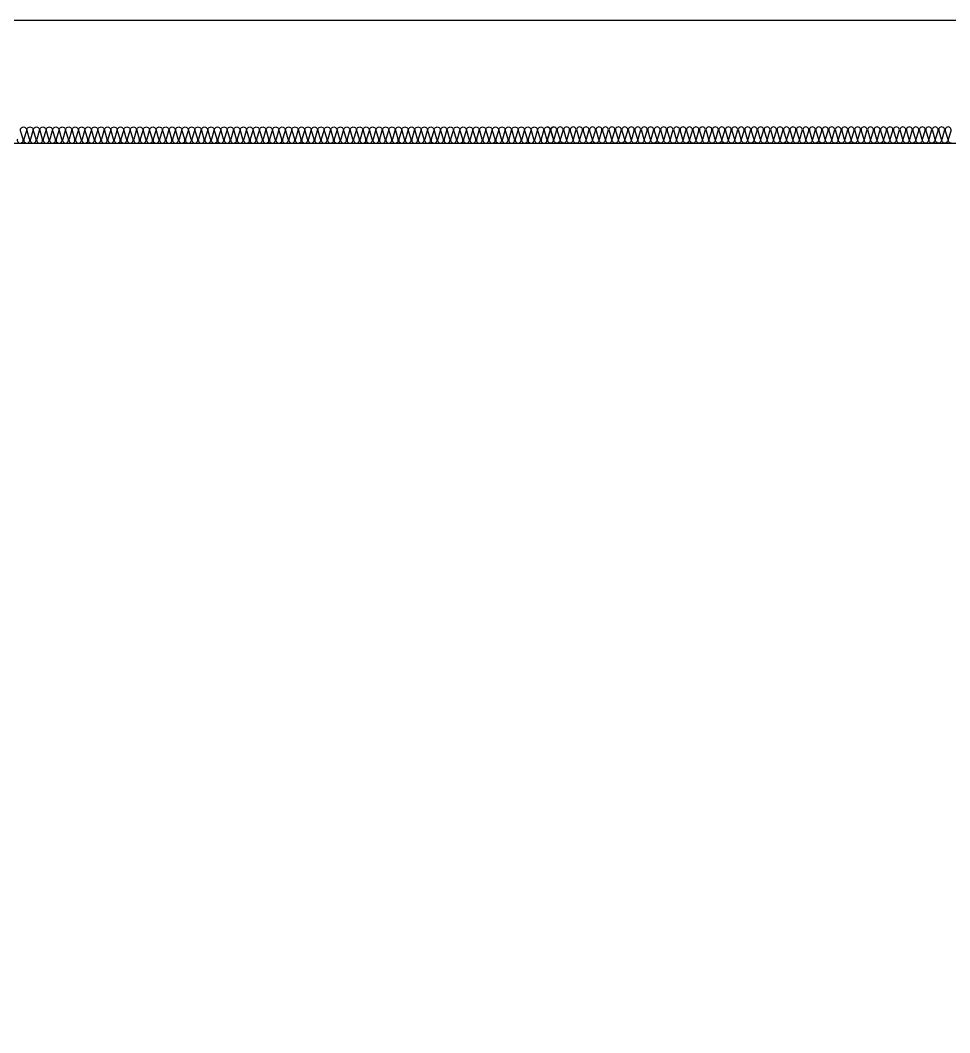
# Model space of a CAD drawing. Header units: millimetres. Extents: x 19868 to 801382, y -4805 to 85279.
# Drawn here: x 553488 to 556363, y 40546 to 43679 of the extents above; entities that cross this region are included whole.
import ezdxf

# ---------------------------------------------------------------- set-up
doc = ezdxf.new("R2010")
doc.units = ezdxf.units.MM
doc.header["$LTSCALE"] = 250
doc.layers.add('A-FIN', color=6, linetype='Continuous')
doc.layers.add('ISL', color=251, linetype='Continuous')

msp = doc.modelspace()

# ---------------------------------------------------------------- linework, layer by layer
at = {"layer": 'A-FIN'}
msp.add_line((547938.2, 43678.9), (575738.2, 43678.9), dxfattribs=at)
at = {"layer": 'ISL'}
msp.add_lwpolyline([(542738.2, 35028.9), (542788.2, 35028.9), (542788.2, 42428.9), (543588.2, 42428.9), (543588.2, 43348.9), (547688.2, 43348.9), (547688.2, 42378.9), (548588.2, 42378.9), (548588.2, 43298.9), (558488.2, 43298.9), (558488.2, 35028.9), (558538.2, 35028.9)], dxfattribs=at)
for points in [[(553479.4, 43311.1, 0.509267), (553488.2, 43298.9, 0.509267), (553497.1, 43311.1), (553489.4, 43336.8, -1.372593), (553507.1, 43336.8), (553499.4, 43311.1, 0.509267), (553508.2, 43298.9, 0.509267), (553517.1, 43311.1), (553509.4, 43336.8, -1.372593), (553527.1, 43336.8), (553519.4, 43311.1, 0.509267), (553528.2, 43298.9, 0.509267), (553537.1, 43311.1), (553529.4, 43336.8, -1.372593), (553547.1, 43336.8), (553539.4, 43311.1, 0.509267), (553548.2, 43298.9, 0.509267), (553557.1, 43311.1), (553549.4, 43336.8, -1.372593), (553567.1, 43336.8), (553559.4, 43311.1, 0.509267), (553568.2, 43298.9, 0.509267), (553577.1, 43311.1), (553569.4, 43336.8, -1.372593), (553587.1, 43336.8), (553579.4, 43311.1, 0.509267), (553588.2, 43298.9, 0.509267), (553597.1, 43311.1), (553589.4, 43336.8, -1.372593), (553607.1, 43336.8), (553599.4, 43311.1, 0.509267), (553608.2, 43298.9, 0.509267), (553617.1, 43311.1), (553609.4, 43336.8, -1.372593), (553627.1, 43336.8), (553619.4, 43311.1, 0.509267), (553628.2, 43298.9, 0.509267), (553637.1, 43311.1), (553629.4, 43336.8, -1.372593), (553647.1, 43336.8), (553639.4, 43311.1, 0.509267), (553648.2, 43298.9, 0.509267), (553657.1, 43311.1), (553649.4, 43336.8, -1.372593), (553667.1, 43336.8), (553659.4, 43311.1, 0.509267), (553668.2, 43298.9, 0.509267), (553677.1, 43311.1), (553669.4, 43336.8, -1.372593), (553687.1, 43336.8), (553679.4, 43311.1, 0.509267), (553688.2, 43298.9, 0.509267), (553697.1, 43311.1), (553689.4, 43336.8, -1.372593), (553707.1, 43336.8), (553699.4, 43311.1, 0.509267), (553708.2, 43298.9, 0.509267), (553717.1, 43311.1), (553709.4, 43336.8, -1.372593), (553727.1, 43336.8), (553719.4, 43311.1, 0.509267), (553728.2, 43298.9, 0.509267), (553737.1, 43311.1), (553729.4, 43336.8, -1.372593), (553747.1, 43336.8), (553739.4, 43311.1, 0.509267), (553748.2, 43298.9, 0.509267), (553757.1, 43311.1), (553749.4, 43336.8, -1.372593), (553767.1, 43336.8), (553759.4, 43311.1, 0.509267), (553768.2, 43298.9, 0.509267), (553777.1, 43311.1), (553769.4, 43336.8, -1.372593), (553787.1, 43336.8), (553779.4, 43311.1, 0.509267), (553788.2, 43298.9, 0.509267), (553797.1, 43311.1), (553789.4, 43336.8, -1.372593), (553807.1, 43336.8), (553799.4, 43311.1, 0.509267), (553808.2, 43298.9, 0.509267), (553817.1, 43311.1), (553809.4, 43336.8, -1.372593), (553827.1, 43336.8), (553819.4, 43311.1, 0.509267), (553828.2, 43298.9, 0.509267), (553837.1, 43311.1), (553829.4, 43336.8, -1.372593), (553847.1, 43336.8), (553839.4, 43311.1, 0.509267), (553848.2, 43298.9, 0.509267), (553857.1, 43311.1), (553849.4, 43336.8, -1.372593), (553867.1, 43336.8), (553859.4, 43311.1, 0.509267), (553868.2, 43298.9, 0.509267), (553877.1, 43311.1), (553869.4, 43336.8, -1.372593), (553887.1, 43336.8), (553879.4, 43311.1, 0.509267), (553888.2, 43298.9, 0.509267), (553897.1, 43311.1), (553889.4, 43336.8, -1.372593), (553907.1, 43336.8), (553899.4, 43311.1, 0.509267), (553908.2, 43298.9, 0.509267), (553917.1, 43311.1), (553909.4, 43336.8, -1.372593), (553927.1, 43336.8), (553919.4, 43311.1, 0.509267), (553928.2, 43298.9, 0.509267), (553937.1, 43311.1), (553929.4, 43336.8, -1.372593), (553947.1, 43336.8), (553939.4, 43311.1, 0.509267), (553948.2, 43298.9, 0.509267), (553957.1, 43311.1), (553949.4, 43336.8, -1.372593), (553967.1, 43336.8), (553959.4, 43311.1, 0.509267), (553968.2, 43298.9, 0.509267), (553977.1, 43311.1), (553969.4, 43336.8, -1.372593), (553987.1, 43336.8), (553979.4, 43311.1, 0.509267), (553988.2, 43298.9, 0.509267), (553997.1, 43311.1), (553989.4, 43336.8, -1.372593), (554007.1, 43336.8), (553999.4, 43311.1, 0.509267), (554008.2, 43298.9, 0.509267), (554017.1, 43311.1), (554009.4, 43336.8, -1.372593), (554027.1, 43336.8), (554019.4, 43311.1, 0.509267), (554028.2, 43298.9, 0.509267), (554037.1, 43311.1), (554029.4, 43336.8, -1.372593), (554047.1, 43336.8), (554039.4, 43311.1, 0.509267), (554048.2, 43298.9, 0.509267), (554057.1, 43311.1), (554049.4, 43336.8, -1.372593), (554067.1, 43336.8), (554059.4, 43311.1, 0.509267), (554068.2, 43298.9, 0.509267), (554077.1, 43311.1), (554069.4, 43336.8, -1.372593), (554087.1, 43336.8), (554079.4, 43311.1, 0.509267), (554088.2, 43298.9, 0.509267), (554097.1, 43311.1), (554089.4, 43336.8, -1.372593), (554107.1, 43336.8), (554099.4, 43311.1, 0.509267), (554108.2, 43298.9, 0.509267), (554117.1, 43311.1), (554109.4, 43336.8, -1.372593), (554127.1, 43336.8), (554119.4, 43311.1, 0.509267), (554128.2, 43298.9, 0.509267), (554137.1, 43311.1), (554129.4, 43336.8, -1.372593), (554147.1, 43336.8), (554139.4, 43311.1, 0.509267), (554148.2, 43298.9, 0.509267), (554157.1, 43311.1), (554149.4, 43336.8, -1.372593), (554167.1, 43336.8), (554159.4, 43311.1, 0.509267), (554168.2, 43298.9, 0.509267), (554177.1, 43311.1), (554169.4, 43336.8, -1.372593), (554187.1, 43336.8), (554179.4, 43311.1, 0.509267), (554188.2, 43298.9, 0.509267), (554197.1, 43311.1), (554189.4, 43336.8, -1.372593), (554207.1, 43336.8), (554199.4, 43311.1, 0.509267), (554208.2, 43298.9, 0.509267), (554217.1, 43311.1), (554209.4, 43336.8, -1.372593), (554227.1, 43336.8), (554219.4, 43311.1, 0.509267), (554228.2, 43298.9, 0.509267), (554237.1, 43311.1), (554229.4, 43336.8, -1.372593), (554247.1, 43336.8), (554239.4, 43311.1, 0.509267), (554248.2, 43298.9, 0.509267), (554257.1, 43311.1), (554249.4, 43336.8, -1.372593), (554267.1, 43336.8), (554259.4, 43311.1, 0.509267), (554268.2, 43298.9, 0.509267), (554277.1, 43311.1), (554269.4, 43336.8, -1.372593), (554287.1, 43336.8), (554279.4, 43311.1, 0.509267), (554288.2, 43298.9, 0.509267), (554297.1, 43311.1), (554289.4, 43336.8, -1.372593), (554307.1, 43336.8), (554299.4, 43311.1, 0.509267), (554308.2, 43298.9, 0.509267), (554317.1, 43311.1), (554309.4, 43336.8, -1.372593), (554327.1, 43336.8), (554319.4, 43311.1, 0.509267), (554328.2, 43298.9, 0.509267), (554337.1, 43311.1), (554329.4, 43336.8, -1.372593), (554347.1, 43336.8), (554339.4, 43311.1, 0.509267), (554348.2, 43298.9, 0.509267), (554357.1, 43311.1), (554349.4, 43336.8, -1.372593), (554367.1, 43336.8), (554359.4, 43311.1, 0.509267), (554368.2, 43298.9, 0.509267), (554377.1, 43311.1), (554369.4, 43336.8, -1.372593), (554387.1, 43336.8), (554379.4, 43311.1, 0.509267), (554388.2, 43298.9, 0.509267), (554397.1, 43311.1), (554389.4, 43336.8, -1.372593), (554407.1, 43336.8), (554399.4, 43311.1, 0.509267), (554408.2, 43298.9, 0.509267), (554417.1, 43311.1), (554409.4, 43336.8, -1.372593), (554427.1, 43336.8), (554419.4, 43311.1, 0.509267), (554428.2, 43298.9, 0.509267), (554437.1, 43311.1), (554429.4, 43336.8, -1.372593), (554447.1, 43336.8), (554439.4, 43311.1, 0.509267), (554448.2, 43298.9, 0.509267), (554457.1, 43311.1), (554449.4, 43336.8, -1.372593), (554467.1, 43336.8), (554459.4, 43311.1, 0.509267), (554468.2, 43298.9, 0.509267), (554477.1, 43311.1), (554469.4, 43336.8, -1.372593), (554487.1, 43336.8), (554479.4, 43311.1, 0.509267), (554488.2, 43298.9, 0.509267), (554497.1, 43311.1), (554489.4, 43336.8, -1.372593), (554507.1, 43336.8), (554499.4, 43311.1, 0.509267), (554508.2, 43298.9, 0.509267), (554517.1, 43311.1), (554509.4, 43336.8, -1.372593), (554527.1, 43336.8), (554519.4, 43311.1, 0.509267), (554528.2, 43298.9, 0.509267), (554537.1, 43311.1), (554529.4, 43336.8, -1.372593), (554547.1, 43336.8), (554539.4, 43311.1, 0.509267), (554548.2, 43298.9, 0.509267), (554557.1, 43311.1), (554549.4, 43336.8, -1.372593), (554567.1, 43336.8), (554559.4, 43311.1, 0.509267), (554568.2, 43298.9, 0.509267), (554577.1, 43311.1), (554569.4, 43336.8, -1.372593), (554587.1, 43336.8), (554579.4, 43311.1, 0.509267), (554588.2, 43298.9, 0.509267), (554597.1, 43311.1), (554589.4, 43336.8, -1.372593), (554607.1, 43336.8), (554599.4, 43311.1, 0.509267), (554608.2, 43298.9, 0.509267), (554617.1, 43311.1), (554609.4, 43336.8, -1.372593), (554627.1, 43336.8), (554619.4, 43311.1, 0.509267), (554628.2, 43298.9, 0.509267), (554637.1, 43311.1), (554629.4, 43336.8, -1.372593), (554647.1, 43336.8), (554639.4, 43311.1, 0.509267), (554648.2, 43298.9, 0.509267), (554657.1, 43311.1), (554649.4, 43336.8, -1.372593), (554667.1, 43336.8), (554659.4, 43311.1, 0.509267), (554668.2, 43298.9, 0.509267), (554677.1, 43311.1), (554669.4, 43336.8, -1.372593), (554687.1, 43336.8), (554679.4, 43311.1, 0.509267), (554688.2, 43298.9, 0.509267), (554697.1, 43311.1), (554689.4, 43336.8, -1.372593), (554707.1, 43336.8), (554699.4, 43311.1, 0.509267), (554708.2, 43298.9, 0.509267), (554717.1, 43311.1), (554709.4, 43336.8, -1.372593), (554727.1, 43336.8), (554719.4, 43311.1, 0.509267), (554728.2, 43298.9, 0.509267), (554737.1, 43311.1), (554729.4, 43336.8, -1.372593), (554747.1, 43336.8), (554739.4, 43311.1, 0.509267), (554748.2, 43298.9, 0.509267), (554757.1, 43311.1), (554749.4, 43336.8, -1.372593), (554767.1, 43336.8), (554759.4, 43311.1, 0.509267), (554768.2, 43298.9, 0.509267), (554777.1, 43311.1), (554769.4, 43336.8, -1.372593), (554787.1, 43336.8), (554779.4, 43311.1, 0.509267), (554788.2, 43298.9, 0.509267), (554797.1, 43311.1), (554789.4, 43336.8, -1.372593), (554807.1, 43336.8), (554799.4, 43311.1, 0.509267), (554808.2, 43298.9, 0.509267), (554817.1, 43311.1), (554809.4, 43336.8, -1.372593), (554827.1, 43336.8), (554819.4, 43311.1, 0.509267), (554828.2, 43298.9, 0.509267), (554837.1, 43311.1), (554829.4, 43336.8, -1.372593), (554847.1, 43336.8), (554839.4, 43311.1, 0.509267), (554848.2, 43298.9, 0.509267), (554857.1, 43311.1), (554849.4, 43336.8, -1.372593), (554867.1, 43336.8), (554859.4, 43311.1, 0.509267), (554868.2, 43298.9, 0.509267), (554877.1, 43311.1), (554869.4, 43336.8, -1.372593), (554887.1, 43336.8), (554879.4, 43311.1, 0.509267), (554888.2, 43298.9, 0.509267), (554897.1, 43311.1), (554889.4, 43336.8, -1.372593), (554907.1, 43336.8), (554899.4, 43311.1, 0.509267), (554908.2, 43298.9, 0.509267), (554917.1, 43311.1), (554909.4, 43336.8, -1.372593), (554927.1, 43336.8), (554919.4, 43311.1, 0.509267), (554928.2, 43298.9, 0.509267), (554937.1, 43311.1), (554929.4, 43336.8, -1.372593), (554947.1, 43336.8), (554939.4, 43311.1, 0.509267), (554948.2, 43298.9, 0.509267), (554957.1, 43311.1), (554949.4, 43336.8, -1.372593), (554967.1, 43336.8), (554959.4, 43311.1, 0.509267), (554968.2, 43298.9, 0.509267), (554977.1, 43311.1), (554969.4, 43336.8, -1.372593), (554987.1, 43336.8), (554979.4, 43311.1, 0.509267), (554988.2, 43298.9, 0.509267), (554997.1, 43311.1), (554989.4, 43336.8, -1.372593), (555007.1, 43336.8), (554999.4, 43311.1, 0.509267), (555008.2, 43298.9, 0.509267), (555017.1, 43311.1), (555009.4, 43336.8, -1.372593), (555027.1, 43336.8), (555019.4, 43311.1, 0.509267), (555028.2, 43298.9, 0.509267), (555037.1, 43311.1), (555029.4, 43336.8, -1.372593), (555047.1, 43336.8), (555039.4, 43311.1, 0.509267), (555048.2, 43298.9, 0.509267), (555057.1, 43311.1), (555049.4, 43336.8, -1.372593), (555067.1, 43336.8), (555059.4, 43311.1, 0.509267), (555068.2, 43298.9, 0.509267), (555077.1, 43311.1), (555069.4, 43336.8, -1.372593), (555087.1, 43336.8), (555079.4, 43311.1, 0.509267), (555088.2, 43298.9, 0.509267), (555097.1, 43311.1), (555089.4, 43336.8, -1.372593), (555107.1, 43336.8), (555099.4, 43311.1, 0.509267), (555108.2, 43298.9, 0.509267), (555117.1, 43311.1), (555109.4, 43336.8, -1.372593), (555127.1, 43336.8), (555119.4, 43311.1, 0.509267), (555128.2, 43298.9, 0.509267), (555137.1, 43311.1), (555129.4, 43336.8, -0.508311), (555138.2, 43348.9, -0.508311)], [(556368.2, 43298.9, -0.509267), (556359.4, 43311.1), (556367.1, 43336.8, 1.372593), (556349.4, 43336.8), (556357.1, 43311.1, -0.509267), (556348.2, 43298.9, -0.509267), (556339.4, 43311.1), (556347.1, 43336.8, 1.372593), (556329.4, 43336.8), (556337.1, 43311.1, -0.509267), (556328.2, 43298.9, -0.509267), (556319.4, 43311.1), (556327.1, 43336.8, 1.372593), (556309.4, 43336.8), (556317.1, 43311.1, -0.509267), (556308.2, 43298.9, -0.509267), (556299.4, 43311.1), (556307.1, 43336.8, 1.372593), (556289.4, 43336.8), (556297.1, 43311.1, -0.509267), (556288.2, 43298.9, -0.509267), (556279.4, 43311.1), (556287.1, 43336.8, 1.372593), (556269.4, 43336.8), (556277.1, 43311.1, -0.509267), (556268.2, 43298.9, -0.509267), (556259.4, 43311.1), (556267.1, 43336.8, 1.372593), (556249.4, 43336.8), (556257.1, 43311.1, -0.509267), (556248.2, 43298.9, -0.509267), (556239.4, 43311.1), (556247.1, 43336.8, 1.372593), (556229.4, 43336.8), (556237.1, 43311.1, -0.509267), (556228.2, 43298.9, -0.509267), (556219.4, 43311.1), (556227.1, 43336.8, 1.372593), (556209.4, 43336.8), (556217.1, 43311.1, -0.509267), (556208.2, 43298.9, -0.509267), (556199.4, 43311.1), (556207.1, 43336.8, 1.372593), (556189.4, 43336.8), (556197.1, 43311.1, -0.509267), (556188.2, 43298.9, -0.509267), (556179.4, 43311.1), (556187.1, 43336.8, 1.372593), (556169.4, 43336.8), (556177.1, 43311.1, -0.509267), (556168.2, 43298.9, -0.509267), (556159.4, 43311.1), (556167.1, 43336.8, 1.372593), (556149.4, 43336.8), (556157.1, 43311.1, -0.509267), (556148.2, 43298.9, -0.509267), (556139.4, 43311.1), (556147.1, 43336.8, 1.372593), (556129.4, 43336.8), (556137.1, 43311.1, -0.509267), (556128.2, 43298.9, -0.509267), (556119.4, 43311.1), (556127.1, 43336.8, 1.372593), (556109.4, 43336.8), (556117.1, 43311.1, -0.509267), (556108.2, 43298.9, -0.509267), (556099.4, 43311.1), (556107.1, 43336.8, 1.372593), (556089.4, 43336.8), (556097.1, 43311.1, -0.509267), (556088.2, 43298.9, -0.509267), (556079.4, 43311.1), (556087.1, 43336.8, 1.372593), (556069.4, 43336.8), (556077.1, 43311.1, -0.509267), (556068.2, 43298.9, -0.509267), (556059.4, 43311.1), (556067.1, 43336.8, 1.372593), (556049.4, 43336.8), (556057.1, 43311.1, -0.509267), (556048.2, 43298.9, -0.509267), (556039.4, 43311.1), (556047.1, 43336.8, 1.372593), (556029.4, 43336.8), (556037.1, 43311.1, -0.509267), (556028.2, 43298.9, -0.509267), (556019.4, 43311.1), (556027.1, 43336.8, 1.372593), (556009.4, 43336.8), (556017.1, 43311.1, -0.509267), (556008.2, 43298.9, -0.509267), (555999.4, 43311.1), (556007.1, 43336.8, 1.372593), (555989.4, 43336.8), (555997.1, 43311.1, -0.509267), (555988.2, 43298.9, -0.509267), (555979.4, 43311.1), (555987.1, 43336.8, 1.372593), (555969.4, 43336.8), (555977.1, 43311.1, -0.509267), (555968.2, 43298.9, -0.509267), (555959.4, 43311.1), (555967.1, 43336.8, 1.372593), (555949.4, 43336.8), (555957.1, 43311.1, -0.509267), (555948.2, 43298.9, -0.509267), (555939.4, 43311.1), (555947.1, 43336.8, 1.372593), (555929.4, 43336.8), (555937.1, 43311.1, -0.509267), (555928.2, 43298.9, -0.509267), (555919.4, 43311.1), (555927.1, 43336.8, 1.372593), (555909.4, 43336.8), (555917.1, 43311.1, -0.509267), (555908.2, 43298.9, -0.509267), (555899.4, 43311.1), (555907.1, 43336.8, 1.372593), (555889.4, 43336.8), (555897.1, 43311.1, -0.509267), (555888.2, 43298.9, -0.509267), (555879.4, 43311.1), (555887.1, 43336.8, 1.372593), (555869.4, 43336.8), (555877.1, 43311.1, -0.509267), (555868.2, 43298.9, -0.509267), (555859.4, 43311.1), (555867.1, 43336.8, 1.372593), (555849.4, 43336.8), (555857.1, 43311.1, -0.509267), (555848.2, 43298.9, -0.509267), (555839.4, 43311.1), (555847.1, 43336.8, 1.372593), (555829.4, 43336.8), (555837.1, 43311.1, -0.509267), (555828.2, 43298.9, -0.509267), (555819.4, 43311.1), (555827.1, 43336.8, 1.372593), (555809.4, 43336.8), (555817.1, 43311.1, -0.509267), (555808.2, 43298.9, -0.509267), (555799.4, 43311.1), (555807.1, 43336.8, 1.372593), (555789.4, 43336.8), (555797.1, 43311.1, -0.509267), (555788.2, 43298.9, -0.509267), (555779.4, 43311.1), (555787.1, 43336.8, 1.372593), (555769.4, 43336.8), (555777.1, 43311.1, -0.509267), (555768.2, 43298.9, -0.509267), (555759.4, 43311.1), (555767.1, 43336.8, 1.372593), (555749.4, 43336.8), (555757.1, 43311.1, -0.509267), (555748.2, 43298.9, -0.509267), (555739.4, 43311.1), (555747.1, 43336.8, 1.372593), (555729.4, 43336.8), (555737.1, 43311.1, -0.509267), (555728.2, 43298.9, -0.509267), (555719.4, 43311.1), (555727.1, 43336.8, 1.372593), (555709.4, 43336.8), (555717.1, 43311.1, -0.509267), (555708.2, 43298.9, -0.509267), (555699.4, 43311.1), (555707.1, 43336.8, 1.372593), (555689.4, 43336.8), (555697.1, 43311.1, -0.509267), (555688.2, 43298.9, -0.509267), (555679.4, 43311.1), (555687.1, 43336.8, 1.372593), (555669.4, 43336.8), (555677.1, 43311.1, -0.509267), (555668.2, 43298.9, -0.509267), (555659.4, 43311.1), (555667.1, 43336.8, 1.372593), (555649.4, 43336.8), (555657.1, 43311.1, -0.509267), (555648.2, 43298.9, -0.509267), (555639.4, 43311.1), (555647.1, 43336.8, 1.372593), (555629.4, 43336.8), (555637.1, 43311.1, -0.509267), (555628.2, 43298.9, -0.509267), (555619.4, 43311.1), (555627.1, 43336.8, 1.372593), (555609.4, 43336.8), (555617.1, 43311.1, -0.509267), (555608.2, 43298.9, -0.509267), (555599.4, 43311.1), (555607.1, 43336.8, 1.372593), (555589.4, 43336.8), (555597.1, 43311.1, -0.509267), (555588.2, 43298.9, -0.509267), (555579.4, 43311.1), (555587.1, 43336.8, 1.372593), (555569.4, 43336.8), (555577.1, 43311.1, -0.509267), (555568.2, 43298.9, -0.509267), (555559.4, 43311.1), (555567.1, 43336.8, 1.372593), (555549.4, 43336.8), (555557.1, 43311.1, -0.509267), (555548.2, 43298.9, -0.509267), (555539.4, 43311.1), (555547.1, 43336.8, 1.372593), (555529.4, 43336.8), (555537.1, 43311.1, -0.509267), (555528.2, 43298.9, -0.509267), (555519.4, 43311.1), (555527.1, 43336.8, 1.372593), (555509.4, 43336.8), (555517.1, 43311.1, -0.509267), (555508.2, 43298.9, -0.509267), (555499.4, 43311.1), (555507.1, 43336.8, 1.372593), (555489.4, 43336.8), (555497.1, 43311.1, -0.509267), (555488.2, 43298.9, -0.509267), (555479.4, 43311.1), (555487.1, 43336.8, 1.372593), (555469.4, 43336.8), (555477.1, 43311.1, -0.509267), (555468.2, 43298.9, -0.509267), (555459.4, 43311.1), (555467.1, 43336.8, 1.372593), (555449.4, 43336.8), (555457.1, 43311.1, -0.509267), (555448.2, 43298.9, -0.509267), (555439.4, 43311.1), (555447.1, 43336.8, 1.372593), (555429.4, 43336.8), (555437.1, 43311.1, -0.509267), (555428.2, 43298.9, -0.509267), (555419.4, 43311.1), (555427.1, 43336.8, 1.372593), (555409.4, 43336.8), (555417.1, 43311.1, -0.509267), (555408.2, 43298.9, -0.509267), (555399.4, 43311.1), (555407.1, 43336.8, 1.372593), (555389.4, 43336.8), (555397.1, 43311.1, -0.509267), (555388.2, 43298.9, -0.509267), (555379.4, 43311.1), (555387.1, 43336.8, 1.372593), (555369.4, 43336.8), (555377.1, 43311.1, -0.509267), (555368.2, 43298.9, -0.509267), (555359.4, 43311.1), (555367.1, 43336.8, 1.372593), (555349.4, 43336.8), (555357.1, 43311.1, -0.509267), (555348.2, 43298.9, -0.509267), (555339.4, 43311.1), (555347.1, 43336.8, 1.372593), (555329.4, 43336.8), (555337.1, 43311.1, -0.509267), (555328.2, 43298.9, -0.509267), (555319.4, 43311.1), (555327.1, 43336.8, 1.372593), (555309.4, 43336.8), (555317.1, 43311.1, -0.509267), (555308.2, 43298.9, -0.509267), (555299.4, 43311.1), (555307.1, 43336.8, 1.372593), (555289.4, 43336.8), (555297.1, 43311.1, -0.509267), (555288.2, 43298.9, -0.509267), (555279.4, 43311.1), (555287.1, 43336.8, 1.372593), (555269.4, 43336.8), (555277.1, 43311.1, -0.509267), (555268.2, 43298.9, -0.509267), (555259.4, 43311.1), (555267.1, 43336.8, 1.372593), (555249.4, 43336.8), (555257.1, 43311.1, -0.509267), (555248.2, 43298.9, -0.509267), (555239.4, 43311.1), (555247.1, 43336.8, 1.372593), (555229.4, 43336.8), (555237.1, 43311.1, -0.509267), (555228.2, 43298.9, -0.509267), (555219.4, 43311.1), (555227.1, 43336.8, 1.372593), (555209.4, 43336.8), (555217.1, 43311.1, -0.509267), (555208.2, 43298.9, -0.509267), (555199.4, 43311.1), (555207.1, 43336.8, 1.372593), (555189.4, 43336.8), (555197.1, 43311.1, -0.509267), (555188.2, 43298.9, -0.509267), (555179.4, 43311.1), (555187.1, 43336.8, 1.372593), (555169.4, 43336.8), (555177.1, 43311.1, -0.509267), (555168.2, 43298.9, -0.509267), (555159.4, 43311.1), (555167.1, 43336.8, 1.372593), (555149.4, 43336.8), (555157.1, 43311.1, -0.509267), (555148.2, 43298.9, -0.509267), (555139.4, 43311.1), (555147.1, 43336.8, 1.372593), (555129.4, 43336.8), (555137.1, 43311.1, -0.509267), (555128.2, 43298.9, -0.509267), (555119.4, 43311.1), (555127.1, 43336.8, 0.508311), (555118.2, 43348.9)]]:
    msp.add_lwpolyline(points, format="xyb", dxfattribs=at)

doc.saveas('drawing.dxf')
